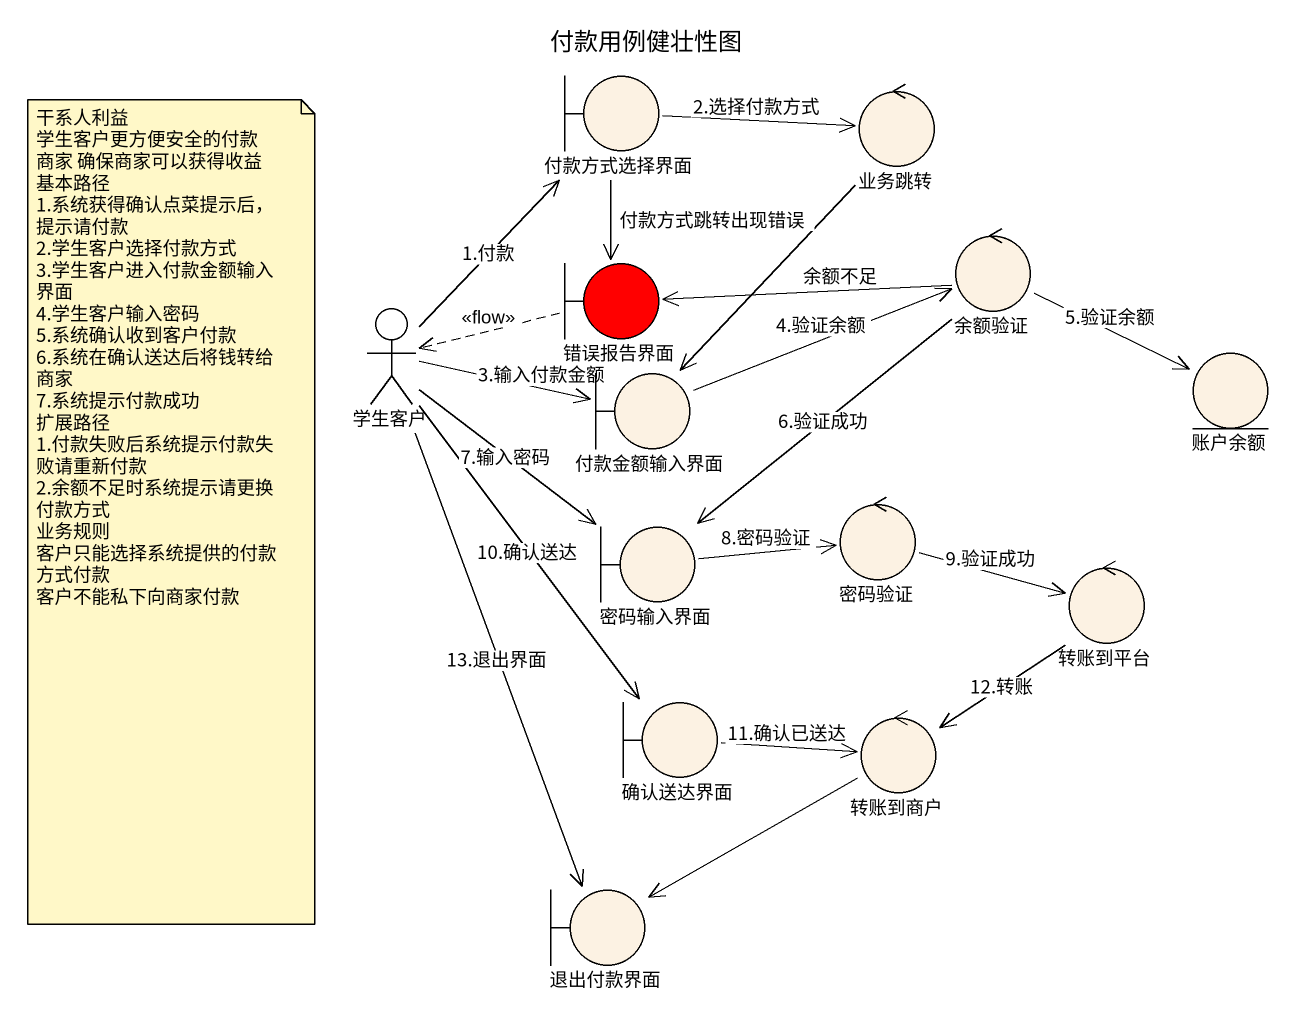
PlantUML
@startuml
title 付款用例健壮性图
boundary 付款方式选择界面 #FCF2E3
control 业务跳转 #FCF2E3
boundary 错误报告界面 #FF0000
control 余额验证 #FCF2E3
actor 学生客户
entity 账户余额 #FCF2E3
boundary 付款金额输入界面 #FCF2E3
control 密码验证 #FCF2E3
boundary 密码输入界面 #FCF2E3
control 转账到平台 #FCF2E3
boundary 确认送达界面 #FCF2E3
control 转账到商户 #FCF2E3
boundary 退出付款界面 #FCF2E3
付款方式选择界面 -right-> 业务跳转 : 2.选择付款方式
付款方式选择界面 --> 错误报告界面 : 付款方式跳转出现错误
业务跳转 -- 付款金额输入界面
业务跳转 --> 付款金额输入界面
错误报告界面 .left.> 学生客户 : <<flow>>
余额验证 -left-> 错误报告界面 : 余额不足
余额验证 -right-> 账户余额 : 5.验证余额
余额验证 --> 密码输入界面 : 6.验证成功
学生客户 -up-> 付款方式选择界面 : 1.付款
学生客户 -right-> 付款金额输入界面 : 3.输入付款金额
学生客户 --> 密码输入界面 : 7.输入密码
学生客户 --> 确认送达界面 : 10.确认送达
学生客户 --> 退出付款界面 : 13.退出界面
付款金额输入界面 -right-> 余额验证 : 4.验证余额
密码验证 -right-> 转账到平台 : 9.验证成功
密码输入界面 -right-> 密码验证 : 8.密码验证
转账到平台 --> 转账到商户 : 12.转账
确认送达界面 -right-> 转账到商户 : 11.确认已送达
转账到商户 -left-> 退出付款界面
note as N1
  干系人利益
  学生客户更方便安全的付款
  商家 确保商家可以获得收益
  基本路径
  1.系统获得确认点菜提示后，提示请付款
  2.学生客户选择付款方式
  3.学生客户进入付款金额输入界面
  4.学生客户输入密码
  5.系统确认收到客户付款
  6.系统在确认送达后将钱转给商家
  7.系统提示付款成功
  扩展路径
  1.付款失败后系统提示付款失败请重新付款
  2.余额不足时系统提示请更换付款方式
  业务规则
  客户只能选择系统提供的付款方式付款
  客户不能私下向商家付款
end note
@enduml
